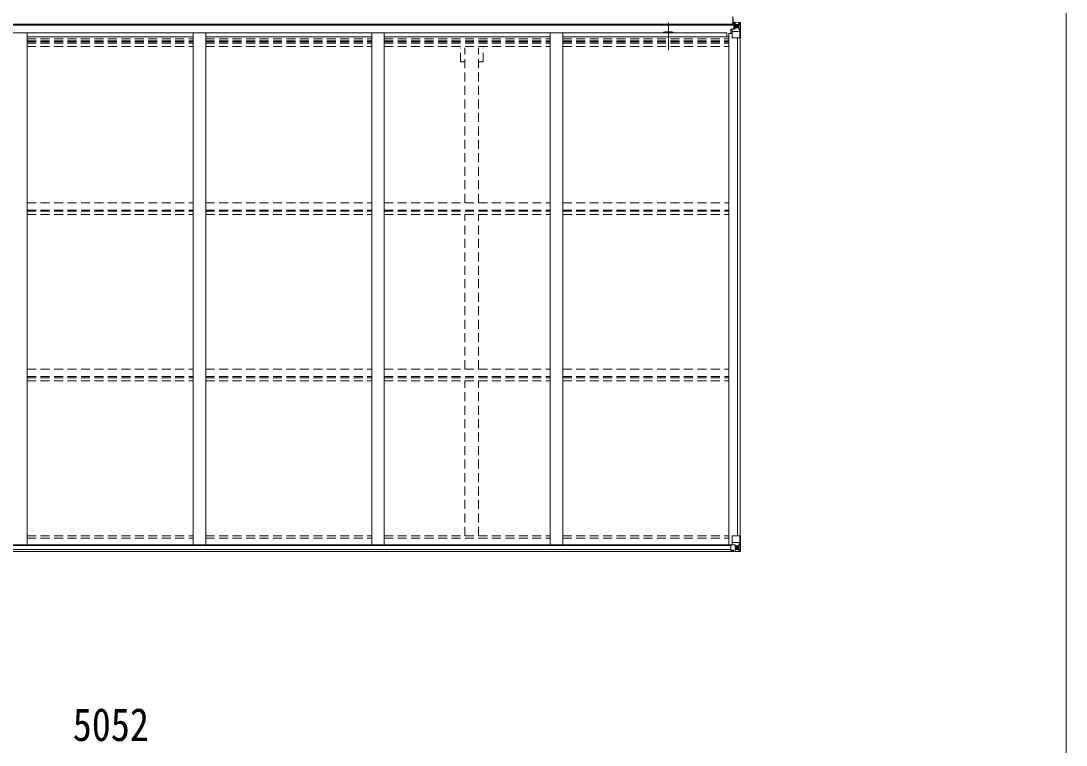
# Model space of a CAD drawing. Units: millimetres at full size, sheet at 1:30; details may follow other scales. Extents: x -8432 to 8432, y -5820 to 5820.
# Drawn here: x 3816 to 8008, y 594 to 3497 of the extents above; entities that cross this region are included whole.
import ezdxf
from ezdxf.enums import TextEntityAlignment as Align

# ---------------------------------------------------------------- set-up
doc = ezdxf.new("R2010")
doc.units = ezdxf.units.MM
doc.header["$LTSCALE"] = 30
doc.linetypes.add('CHAIN1', pattern=[8, 5, -1, 1, -1])
doc.linetypes.add('DASHED1', pattern=[1.8, 1.2, -0.6])
for name, color, linetype, lineweight in [('0-1_本体', 5, 'CHAIN1', 9), ('0-3_ELV2', 4, 'Continuous', 9), ('0-4_TABLE1', 6, 'Continuous', 9), ('0-6_OTH_LINE', 6, 'Continuous', 9), ('F-0_240', 7, 'Continuous', 9)]:
    doc.layers.add(name, color=color, linetype=linetype, lineweight=lineweight)
doc.styles.add('ＭＳ ゴシック', font='')
doc.styles.get('ＭＳ ゴシック').set_extended_font_data('MS Gothic')

msp = doc.modelspace()

# ---------------------------------------------------------------- linework, layer by layer
at = {"layer": '0-1_本体'}
msp.add_line((6412.83, 3488.4), (6412.83, 3379.64), dxfattribs=at)
at = {"layer": '0-3_ELV2'}
for p, q in [((6670.83, 3483.94), (1677.83, 3483.94)), ((6670.83, 3479.2), (1677.83, 3479.2)), ((6670.83, 3479.2), (6670.83, 3514.2)), ((6670.83, 3486.88), (6678.83, 3486.88)), ((6673.33, 3489.02), (6678.83, 3489.02)), ((1700.83, 3448.74), (6647.83, 3448.74)), ((3841.33, 3448.72), (3841.33, 1396.25)), ((4507.33, 3448.72), (4507.33, 1396.25)), ((4557.33, 3448.72), (4557.33, 1396.25)), ((5223.33, 3448.72), (5223.33, 1396.25)), ((5273.33, 3448.72), (5273.33, 1396.25)), ((5939.33, 3448.72), (5939.33, 1396.25)), ((5989.33, 3448.72), (5989.33, 1396.25)), ((6400.33, 3453.08), (6425.33, 3453.08)), ((6647.83, 3433.22), (6647.83, 3448.74)), ((6655.33, 3446.9), (6655.33, 1396.25)), ((6655.33, 3446.9), (6668.33, 3446.9)), ((3841.33, 3433.22), (4507.33, 3433.22)), ((4557.33, 3433.22), (5223.33, 3433.22)), ((5273.33, 3433.22), (5939.33, 3433.22)), ((5989.33, 3433.22), (6655.33, 3433.22)), ((6690.63, 3428.25), (6690.63, 1432.27)), ((6700.33, 3428.25), (6700.33, 1432.27)), ((1673.07, 1396.25), (6675.6, 1396.25)), ((1684.83, 1393.99), (6663.83, 1393.99)), ((1674.83, 1370.48), (6673.83, 1370.48)), ((1684.83, 1378.38), (6663.83, 1378.38))]:
    msp.add_line(p, q, dxfattribs=at)
at = {"layer": '0-3_ELV2', "linetype": 'DASHED1'}
for p, q in [((3841.33, 3424.83), (4507.33, 3424.83)), ((3841.33, 3416.63), (4507.33, 3416.63)), ((3841.33, 3412.7), (4507.33, 3412.7)), ((3841.33, 3407.62), (4507.33, 3407.62)), ((4557.33, 3424.83), (5223.33, 3424.83)), ((4557.33, 3416.63), (5223.33, 3416.63)), ((4557.33, 3412.7), (5223.33, 3412.7)), ((4557.33, 3407.62), (5223.33, 3407.62)), ((5273.33, 3424.83), (5939.33, 3424.83)), ((5273.33, 3416.63), (5939.33, 3416.63)), ((5273.33, 3412.7), (5939.33, 3412.7)), ((5273.33, 3407.62), (5939.33, 3407.62)), ((5989.33, 3424.83), (6655.33, 3424.83)), ((5989.33, 3416.63), (6655.33, 3416.63)), ((5989.33, 3412.7), (6655.33, 3412.7)), ((5989.33, 3407.62), (6655.33, 3407.62)), ((3841.33, 3394.61), (4507.33, 3394.61)), ((4557.33, 3394.61), (5223.33, 3394.61)), ((5273.33, 3394.61), (5939.33, 3394.61)), ((5579.14, 3333.02), (5579.14, 3389.29)), ((5596.83, 2767.96), (5596.83, 3389.29)), ((5651.83, 2767.96), (5651.83, 3389.29)), ((5669.54, 3333.02), (5669.54, 3389.29)), ((5989.33, 3394.61), (6655.33, 3394.61)), ((5596.83, 3333.02), (5579.14, 3333.02)), ((5669.54, 3333.02), (5651.83, 3333.02)), ((3841.37, 2767.96), (4507.33, 2767.96)), ((4557.37, 2767.96), (5223.33, 2767.96)), ((5273.37, 2767.96), (5939.33, 2767.96)), ((5989.37, 2767.96), (6655.33, 2767.96)), ((3841.37, 2738.22), (4507.33, 2738.22)), ((3841.37, 2733.67), (4507.33, 2733.67)), ((4557.37, 2738.22), (5223.33, 2738.22)), ((4557.37, 2733.67), (5223.33, 2733.67)), ((5273.37, 2738.22), (5939.33, 2738.22)), ((5273.37, 2733.67), (5939.33, 2733.67)), ((5989.37, 2738.22), (6655.33, 2738.22)), ((5989.37, 2733.67), (6655.33, 2733.67)), ((3841.37, 2720.66), (4507.33, 2720.66)), ((4557.37, 2720.66), (5223.33, 2720.66)), ((5273.37, 2720.66), (5939.33, 2720.66)), ((5596.83, 2100.97), (5596.83, 2720.66)), ((5651.83, 2100.97), (5651.83, 2720.66)), ((5989.37, 2720.66), (6655.33, 2720.66)), ((3841.37, 2100.97), (4507.33, 2100.97)), ((4557.37, 2100.97), (5223.33, 2100.97)), ((5273.37, 2100.97), (5939.33, 2100.97)), ((5989.37, 2100.97), (6655.33, 2100.97)), ((3841.37, 2071.23), (4507.33, 2071.23)), ((3841.37, 2066.68), (4507.33, 2066.68)), ((4557.37, 2071.23), (5223.33, 2071.23)), ((4557.37, 2066.68), (5223.33, 2066.68)), ((5273.37, 2071.23), (5939.33, 2071.23)), ((5273.37, 2066.68), (5939.33, 2066.68)), ((5989.37, 2071.23), (6655.33, 2071.23)), ((5989.37, 2066.68), (6655.33, 2066.68)), ((3841.37, 2053.67), (4507.33, 2053.67)), ((4557.37, 2053.67), (5223.33, 2053.67)), ((5273.37, 2053.67), (5939.33, 2053.67)), ((5596.83, 1432.42), (5596.83, 2053.67)), ((5651.83, 1432.42), (5651.83, 2053.67)), ((5989.37, 2053.67), (6655.33, 2053.67)), ((3841.33, 1432.42), (4507.33, 1432.42)), ((4557.33, 1432.42), (5223.33, 1432.42)), ((5273.33, 1432.42), (5939.33, 1432.42)), ((5989.33, 1432.42), (6655.33, 1432.42)), ((3841.33, 1424.08), (4507.33, 1424.08)), ((4557.33, 1424.08), (5223.33, 1424.08)), ((5273.33, 1424.08), (5939.33, 1424.08)), ((5989.33, 1424.08), (6655.33, 1424.08))]:
    msp.add_line(p, q, dxfattribs=at)
at = {"layer": '0-3_ELV2'}
for centre, start, end in [((6400.33, 3440.58), 90, 139.2822), ((6425.33, 3440.58), 40.7178, 90)]:
    msp.add_arc(centre, 12.5, start, end, dxfattribs=at)
at = {"layer": '0-4_TABLE1'}
for p, q in [((6670.83, 3488.2), (6670.83, 3505.2)), ((6673.33, 3489.45), (6670.83, 3489.45)), ((6673.33, 3489.23), (6670.83, 3489.23)), ((6673.33, 3488.2), (6670.83, 3488.2)), ((6670.83, 3486.21), (6678.33, 3486.21)), ((6670.83, 3486.18), (6678.33, 3486.18)), ((6670.83, 3485.18), (6678.83, 3485.18)), ((6678.34, 3484.25), (6670.83, 3484.32)), ((6670.83, 3484.16), (6678.34, 3484.09)), ((6671.83, 3488.2), (6671.83, 3505.2)), ((6673.33, 3488.2), (6673.33, 3505.2)), ((6673.83, 3489.02), (6673.83, 3491.65)), ((6673.83, 3491.65), (6701.4, 3489.96)), ((6680.33, 3490.37), (6673.83, 3490.76)), ((6673.83, 3489.84), (6678.83, 3489.75)), ((6674.83, 3464.15), (6674.83, 3484.12)), ((6678.73, 3483.88), (6674.83, 3483.88)), ((6674.83, 3480.25), (6678.83, 3480.25)), ((6678.33, 3486.21), (6678.33, 3484.25)), ((6678.34, 3484.09), (6678.34, 3484.25)), ((6678.83, 3485.54), (6680.33, 3485.54)), ((6678.83, 3482.01), (6692.33, 3482.01)), ((6680.33, 3465.15), (6680.33, 3491.25)), ((6680.33, 3491.14), (6692.33, 3490.35)), ((6694.67, 3481.95), (6692.33, 3482.01)), ((6692.43, 3490.35), (6700.35, 3489.87)), ((6694.67, 3468.48), (6694.67, 3481.95)), ((6695.52, 3485.46), (6698.26, 3489.13)), ((6699.49, 3488.9), (6699.49, 3488.83)), ((6699.49, 3428.25), (6699.49, 3488.83)), ((6701.4, 3489.92), (6701.4, 3489.96)), ((6702.33, 3488.96), (6702.33, 3428.25)), ((6668.88, 3463.16), (6663.83, 3463.12)), ((6663.83, 3446.9), (6663.83, 3463.12)), ((6663.83, 3461.4), (6668.33, 3461.38)), ((6663.83, 3451.25), (6668.33, 3451.25)), ((6664.83, 3463.13), (6664.83, 3461.39)), ((6668.33, 3429.25), (6668.33, 3462.35)), ((6692.33, 3454.92), (6668.33, 3454.92)), ((6679.51, 3464.89), (6669.16, 3463.24)), ((6669.16, 3462.61), (6679.51, 3464.26)), ((6669.16, 3463.24), (6669.16, 3462.61)), ((6674.83, 3472.05), (6678.83, 3472.05)), ((6678.83, 3468.45), (6692.33, 3468.45)), ((6679.51, 3464.26), (6679.51, 3464.89)), ((6686.85, 3474.81), (6686.85, 3473.85)), ((6692.33, 3468.45), (6694.67, 3468.48)), ((6692.33, 3468.45), (6692.33, 3468.45)), ((6698.95, 3455.13), (6692.33, 3454.92)), ((6698.95, 3455.13), (6694.8, 3467.22)), ((6702.33, 3428.25), (6669.33, 3428.25)), ((6668.33, 1431.27), (6668.33, 1398.18)), ((6702.33, 1432.27), (6669.33, 1432.27)), ((6699.49, 1432.27), (6699.49, 1371.69)), ((6702.33, 1371.56), (6702.33, 1432.27)), ((6663.83, 1395.12), (6663.83, 1374.96)), ((6673.83, 1396.06), (6664.83, 1396.03)), ((6692.33, 1405.61), (6668.33, 1405.61)), ((6669.16, 1397.92), (6679.51, 1396.26)), ((6669.16, 1397.28), (6669.16, 1397.92)), ((6676.81, 1396.06), (6669.16, 1397.28)), ((6680.33, 1396.06), (6673.83, 1396.06)), ((6679.51, 1396.26), (6679.51, 1396.06)), ((6680.33, 1396.06), (6680.33, 1369.27)), ((6680.33, 1392.07), (6692.33, 1392.07)), ((6687.81, 1385.71), (6687.81, 1386.67)), ((6698.95, 1405.39), (6692.33, 1405.61)), ((6692.33, 1392.07), (6692.33, 1392.07)), ((6692.33, 1392.07), (6694.67, 1392.04)), ((6694.67, 1392.04), (6694.67, 1378.57)), ((6698.95, 1405.39), (6694.8, 1393.31)), ((6664.83, 1374.25), (6673.83, 1374.19)), ((6673.83, 1368.88), (6673.83, 1374.82)), ((6692.33, 1378.52), (6680.33, 1378.52)), ((6680.33, 1369.39), (6692.33, 1370.17)), ((6694.67, 1378.57), (6692.33, 1378.51)), ((6692.43, 1370.18), (6700.35, 1370.65)), ((6695.52, 1375.06), (6698.26, 1371.4)), ((6699.49, 1371.62), (6699.49, 1371.69)), ((6701.4, 1370.61), (6701.4, 1370.56))]:
    msp.add_line(p, q, dxfattribs=at)
for points in [[(6673.83, 3490.25), (6678.83, 3490.25), (6678.83, 3464.79)], [(6685.89, 3476.73), (6684.93, 3476.73), (6684.93, 3475.77), (6685.89, 3475.77)], [(6687.81, 3477.69), (6687.81, 3478.65), (6686.85, 3478.65), (6686.85, 3477.69)], [(6686.85, 3473.85), (6687.81, 3473.85), (6687.81, 3474.81)], [(6688.77, 3475.77), (6689.73, 3475.77), (6689.73, 3476.73), (6688.77, 3476.73)], [(6685.89, 1384.75), (6684.93, 1384.75), (6684.93, 1383.79), (6685.89, 1383.79)], [(6687.81, 1386.67), (6686.85, 1386.67), (6686.85, 1385.71)], [(6688.77, 1383.79), (6689.73, 1383.79), (6689.73, 1384.75), (6688.77, 1384.75)], [(6663.83, 1374.96), (6663.85, 1374.86), (6673.83, 1374.82)], [(6701.4, 1370.56), (6692.33, 1370.01), (6673.83, 1368.88)], [(6686.85, 1382.83), (6686.85, 1381.87), (6687.81, 1381.87), (6687.81, 1382.83)]]:
    msp.add_lwpolyline(points, dxfattribs=at)
for centre in [(6687.33, 3476.25), (6687.33, 1384.27)]:
    msp.add_circle(centre, 5.3, dxfattribs=at)
for centre, radius, start, end in [((6678.33, 3486.71), 0.5, 270.00309, 0.00198), ((6678.33, 3486.68), 0.5, 269.99891, 359.99891), ((6678.33, 3483.75), 0.5, 359.95536, 89.47105), ((6678.32, 3483.58), 0.513, 358.95293, 88.11972), ((6698.21, 3488.96), 1.28, 357.54105, 48.82169), ((6700.18, 3502.57), 12.7, 264.89689, 270.75534), ((6701.33, 3488.96), 1, 359.99921, 86.49983), ((6701.34, 3488.96), 0.999, 0.04917, 86.5576), ((6701.34, 3488.92), 0.999, 0.04917, 86.5576), ((6669.27, 3462.31), 0.937, 96.73234, 177.67791), ((6669.27, 3461.68), 0.937, 96.73234, 177.67791), ((6679.4, 3465.83), 0.937, 276.73234, 357.67791), ((6679.4, 3465.19), 0.937, 276.73234, 357.67791), ((6685.89, 3477.69), 0.96, 270, 0), ((6685.89, 3474.81), 0.96, 0, 90), ((6688.77, 3477.69), 0.96, 180, 270), ((6688.77, 3474.81), 0.96, 90, 180), ((6669.33, 3429.25), 1, 180, 270), ((6669.33, 1431.27), 1, 90, 180), ((6669.27, 1398.85), 0.937, 182.32209, 263.26766), ((6669.27, 1398.21), 0.937, 182.32209, 263.26766), ((6679.4, 1395.33), 0.937, 50.93398, 83.26766), ((6685.89, 1385.71), 0.96, 270, 0), ((6685.89, 1382.83), 0.96, 0, 90), ((6688.77, 1385.71), 0.96, 180, 270), ((6688.77, 1382.83), 0.96, 90, 180), ((6698.21, 1371.57), 1.28, 311.17831, 2.45895), ((6700.18, 1357.95), 12.7, 89.24466, 95.10311), ((6701.33, 1371.56), 1, 273.50017, 0.00079), ((6701.34, 1371.6), 0.999, 273.4424, 359.95083), ((6701.34, 1371.56), 0.999, 273.4424, 359.95083)]:
    msp.add_arc(centre, radius, start, end, dxfattribs=at)
for centre, major_axis, ratio, start_param, end_param in [((6774.08, 3482.01), (-81.75, 0), 0.061163, 6.2824128, 6.2831853), ((6697.54, 3481.87), (-0.03, 5), 0.573921, 0.7672717, 1.551125), ((6699.2, 3486.94), (0.02, 3), 0.466854, 0.125683, 0.7596956), ((6699.4, 3490.04), (-2, 0.12), 0.060933, 2.0712557, 3.1453404), ((6500.4, 3502.27), (-201, 12.36), 0.060933, 3.1453404, 3.145839), ((6696.07, 3468.5), (0, 3), 0.468246, 1.5772882, 2.0127935), ((6698.22, 3457.48), (-0.85, 2.32), 0.403757, 3.0087805, 3.9744392), ((6664.83, 1395.12), (-1, -0.021), 0.906239, 4.6936843, 6.2644806), ((6696.07, 1392.02), (0, -3), 0.468246, 4.2703918, 4.7058971), ((6698.22, 1403.04), (-0.85, -2.32), 0.403757, 2.3087461, 3.2744049), ((6664.83, 1374.96), (-1, 0.012), 0.707053, 0.1587743, 1.5795216), ((6774.08, 1378.52), (-81.75, 0), 0.061163, 0, 0.0007725), ((6697.54, 1378.65), (-0.03, -5), 0.573921, 4.7320603, 5.5159136), ((6699.2, 1373.58), (0.02, -3), 0.466854, 5.5234897, 6.1575023), ((6699.4, 1370.48), (-2, -0.12), 0.060933, 3.1378449, 4.2119296), ((6500.4, 1358.25), (-201, -12.36), 0.060933, 3.1373463, 3.1378449)]:
    msp.add_ellipse(centre, major_axis=major_axis, ratio=ratio, start_param=start_param, end_param=end_param, dxfattribs=at)
at = {"layer": 'F-0_240', "color": 5}
msp.add_line((8007.94, 5820), (8007.94, -5820), dxfattribs=at)

# ---------------------------------------------------------------- texts
at = {"layer": '0-6_OTH_LINE', "color": 7, "style": 'ＭＳ ゴシック', "width": 0.85}
msp.add_text('5052', height=132, dxfattribs=at).set_placement((4024.33, 570.8), align=Align.BOTTOM_LEFT)

doc.saveas('drawing.dxf')
